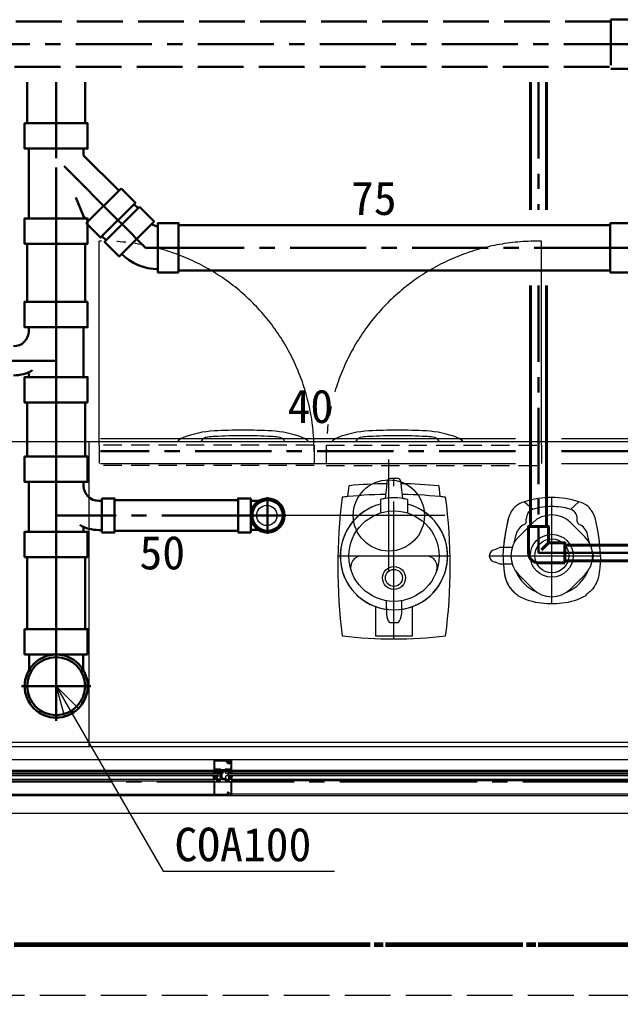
# Model space of a CAD drawing. Units: millimetres at full size, sheet at 1:30. Extents: x -16828 to 149130, y 47892 to 100313.
# Drawn here: x 13835 to 15017, y 55401 to 57319 of the extents above; entities that cross this region are included whole.
import ezdxf
from ezdxf.enums import TextEntityAlignment as Align

# ---------------------------------------------------------------- set-up
doc = ezdxf.new("R2010")
doc.units = ezdxf.units.MM
doc.header["$LTSCALE"] = 30
for name, pattern in [('CHAIN1', [8, 5, -1, 1, -1]), ('CHAIN2', [12, 9, -1, 1, -1]), ('DASHED1', [1.8, 1.2, -0.6]), ('DASHED3', [4, 3, -1]), ('DOUBLE_CHAIN1', [8.8, 5, -1, 0.6, -0.6, 0.6, -1]), ('LONG_DOUBLE_CHAIN', [21.8, 18, -1, 0.6, -0.6, 0.6, -1])]:
    doc.linetypes.add(name, pattern=pattern)
for name, color, linetype, lineweight in [('0-0', 7, 'CHAIN2', 15), ('0-1', 7, 'Continuous', 15), ('2-0_通芯', 7, 'DOUBLE_CHAIN1', 15), ('2-2_間仕切り芯', 7, 'DOUBLE_CHAIN1', 15), ('2-A_建具', 7, 'Continuous', 15), ('3-0_AIHO08-壁芯', 7, 'CHAIN2', 15), ('3-1_AIHO57-排水立上げ', 7, 'Continuous', 15), ('3-2_AIHO56-排水接続', 7, 'Continuous', 15), ('3-4_AIHO30-厨房機器', 7, 'Continuous', 15), ('3-5_AIHO31-厨房機器中心線', 7, 'CHAIN2', 15), ('3-6_AIHO33-厨房機器隠れ線', 7, 'DASHED1', 15), ('3-7_AIHO47-厨房機器アウトライン', 7, 'Continuous', 15), ('3-8_AIHO30-厨房機器LL', 7, 'Continuous', 15), ('3-9_AIHO32-厨房機器補助線', 7, 'LONG_DOUBLE_CHAIN', 15), ('3-E_AIHO48-厨房機器既設品', 7, 'Continuous', 15), ('9-6_無題7', 7, 'Continuous', 15), ('9-9_配管－汚水１：硬質塩ビ管（ＤＶ）', 2, 'Continuous', 30), ('9-A_配管－給水３：ＶＬＰ(ＶＤ)', 5, 'Continuous', 40), ('9-B_配管－給湯１２：ＨＴＬＰ（ＵＸ）', 3, 'Continuous', 20)]:
    doc.layers.add(name, color=color, linetype=linetype, lineweight=lineweight)
doc.styles.add('ＭＳ ゴシック', font='')
doc.styles.get('ＭＳ ゴシック').set_extended_font_data('MS Gothic')

msp = doc.modelspace()

# ---------------------------------------------------------------- linework, layer by layer
at = {"layer": '0-0', "color": 1, "lineweight": 60}
msp.add_line((-9565.04, 55500.86), (35684.96, 55500.86), dxfattribs=at)
at = {"layer": '0-1'}
msp.add_line((5909.96, 55840.86), (15964.96, 55840.86), dxfattribs=at)
at = {"layer": '0-1', "linetype": 'DASHED3'}
msp.add_line((16364.96, 55400.86), (12459.96, 55400.86), dxfattribs=at)
at = {"layer": '2-0_通芯', "color": 1, "lineweight": 60}
msp.add_line((-10727.74, 55500.86), (35684.96, 55500.86), dxfattribs=at)
at = {"layer": '2-2_間仕切り芯'}
msp.add_line((7484.21, 55825.86), (19645.21, 55825.86), dxfattribs=at)
at = {"layer": '2-A_建具'}
for p, q in [((12719.96, 55898.86), (15749.96, 55898.86)), ((15764.96, 55863.86), (12704.96, 55863.86)), ((14217.46, 55863.86), (14217.46, 55844.06)), ((14252.56, 55859.58), (14240.72, 55859.58)), ((14247.68, 55860.51), (14247.75, 55860.7)), ((14247.87, 55859.51), (14247.95, 55859.69)), ((14247.93, 55861), (14248.01, 55861.19)), ((14248.27, 55860.21), (14248.35, 55860.39)), ((14248.47, 55859.1), (14248.55, 55859.28)), ((14248.48, 55859.75), (14248.55, 55859.93)), ((14248.76, 55860.83), (14248.84, 55861.01)), ((14249.01, 55859.65), (14249.09, 55859.83)), ((14249.2, 55860.22), (14249.28, 55860.4)), ((14252.36, 55863.31), (14249.36, 55861.57)), ((14249.48, 55860.65), (14249.56, 55860.83)), ((14249.55, 55859.57), (14249.63, 55859.75)), ((14249.61, 55861.37), (14249.79, 55861.26)), ((14250.26, 55860.66), (14250.35, 55860.31)), ((14252.46, 55863.48), (14252.46, 55863.86)), ((14252.46, 55844.06), (14252.46, 55863.01)), ((12728.96, 55843.86), (14223.46, 55843.86)), ((14217.46, 55843.86), (14215.96, 55837.36)), ((14222.22, 55843.86), (14216.03, 55837.68)), ((14220.8, 55843.86), (14216.46, 55839.51)), ((14219.2, 55837.36), (14216.57, 55840)), ((14220.62, 55837.36), (14216.83, 55841.14)), ((14219.39, 55843.86), (14216.88, 55841.35)), ((14222.03, 55837.36), (14217.1, 55842.29)), ((14223.46, 55843.69), (14217.13, 55837.36)), ((14217.97, 55843.86), (14217.31, 55843.19)), ((14223.45, 55837.36), (14217.36, 55843.44)), ((14223.46, 55838.76), (14218.36, 55843.86)), ((14223.46, 55842.28), (14218.55, 55837.36)), ((14223.46, 55840.17), (14219.77, 55843.86)), ((14223.46, 55840.86), (14219.96, 55837.36)), ((14223.46, 55841.59), (14221.19, 55843.86)), ((14223.46, 55843), (14222.6, 55843.86)), ((14223.46, 55837.36), (14223.46, 55844.86)), ((14223.46, 55842.86), (14223.46, 55838.36)), ((14228.46, 55843.86), (14224.46, 55843.86)), ((14227.46, 55839.16), (14228.86, 55839.86)), ((14232.46, 55839.86), (14228.86, 55839.86)), ((14229.46, 55838.36), (14229.46, 55842.86)), ((14233.46, 55827.36), (14233.46, 55842.36)), ((14240.46, 55838.36), (14240.46, 55842.86)), ((14241.46, 55843.86), (14245.46, 55843.86)), ((14243.89, 55857.71), (14244.94, 55856.98)), ((14246.46, 55837.36), (14246.46, 55844.86)), ((14246.46, 55843.86), (15740.96, 55843.86)), ((14246.46, 55838.76), (14251.56, 55843.86)), ((14246.46, 55840.17), (14250.15, 55843.86)), ((14246.46, 55841.59), (14248.73, 55843.86)), ((14246.46, 55843), (14247.32, 55843.86)), ((14246.46, 55843.69), (14252.79, 55837.36)), ((14246.46, 55842.86), (14246.46, 55838.36)), ((14246.46, 55842.28), (14251.37, 55837.36)), ((14246.46, 55840.86), (14249.96, 55837.36)), ((14246.47, 55837.36), (14252.56, 55843.44)), ((14247.7, 55843.86), (14253.89, 55837.68)), ((14247.89, 55837.36), (14252.82, 55842.29)), ((14249.12, 55843.86), (14253.46, 55839.51)), ((14249.3, 55837.36), (14253.09, 55841.14)), ((14250.53, 55843.86), (14253.04, 55841.35)), ((14250.72, 55837.36), (14253.35, 55840)), ((14251.95, 55843.86), (14252.61, 55843.19)), ((14252.46, 55843.86), (14253.96, 55837.36)), ((14225.46, 55837.36), (12726.96, 55837.36)), ((14225.46, 55836.36), (12726.96, 55836.36)), ((14225.46, 55833.36), (12726.96, 55833.36)), ((14225.46, 55832.36), (12726.96, 55832.36)), ((12728.96, 55825.86), (14223.46, 55825.86)), ((12734.96, 55822.86), (14217.46, 55822.86)), ((14217.46, 55825.86), (14215.96, 55832.36)), ((14222.22, 55825.86), (14216.03, 55832.05)), ((14216.37, 55837.36), (14216.04, 55837.7)), ((14216.37, 55832.36), (14216.04, 55832.02)), ((14217.79, 55837.36), (14216.3, 55838.85)), ((14217.79, 55832.36), (14216.3, 55830.88)), ((14220.8, 55825.86), (14216.46, 55830.21)), ((14219.2, 55832.36), (14216.57, 55829.73)), ((14220.62, 55832.36), (14216.83, 55828.58)), ((14219.39, 55825.86), (14216.88, 55828.37)), ((14222.03, 55832.36), (14217.1, 55827.43)), ((14223.46, 55826.03), (14217.13, 55832.36)), ((14217.97, 55825.86), (14217.31, 55826.53)), ((14223.45, 55832.36), (14217.36, 55826.28)), ((14217.46, 55825.66), (14217.46, 55793.86)), ((14223.46, 55830.96), (14218.36, 55825.86)), ((14223.46, 55827.45), (14218.55, 55832.36)), ((14223.46, 55829.55), (14219.77, 55825.86)), ((14223.46, 55828.86), (14219.96, 55832.36)), ((14223.46, 55828.13), (14221.19, 55825.86)), ((14223.46, 55839.45), (14221.37, 55837.36)), ((14223.46, 55830.28), (14221.37, 55832.36)), ((14223.46, 55826.72), (14222.6, 55825.86)), ((14223.46, 55838.03), (14222.79, 55837.36)), ((14223.46, 55831.69), (14222.79, 55832.36)), ((14223.46, 55832.36), (14223.46, 55824.86)), ((14223.46, 55826.86), (14223.46, 55831.36)), ((14224.46, 55837.36), (14228.46, 55837.36)), ((14224.46, 55832.36), (14228.46, 55832.36)), ((14228.46, 55825.86), (14224.46, 55825.86)), ((14224.92, 55821.33), (14225, 55821.33)), ((14235.96, 55837.86), (14224.96, 55837.86)), ((14225.46, 55832.36), (14225.46, 55837.36)), ((14225.92, 55821.33), (14228.59, 55821.33)), ((14227.46, 55836.56), (14227.46, 55839.16)), ((14227.46, 55836.56), (14228.86, 55835.86)), ((14232.46, 55839.21), (14227.55, 55839.21)), ((14232.46, 55836.52), (14227.55, 55836.52)), ((14229.46, 55831.36), (14229.46, 55826.86)), ((14231.53, 55837.4), (14231.53, 55827.43)), ((14233.46, 55834.86), (14232.46, 55835.86)), ((14240.46, 55831.36), (14240.46, 55826.86)), ((14241.33, 55821.33), (14244, 55821.33)), ((14245.46, 55837.36), (14241.46, 55837.36)), ((14245.46, 55832.36), (14241.46, 55832.36)), ((14241.46, 55825.86), (14245.46, 55825.86)), ((14244.46, 55832.36), (14244.46, 55837.36)), ((15742.96, 55837.36), (14244.46, 55837.36)), ((15742.96, 55836.36), (14244.46, 55836.36)), ((15742.96, 55833.36), (14244.46, 55833.36)), ((15742.96, 55832.36), (14244.46, 55832.36)), ((14244.92, 55821.33), (14245, 55821.33)), ((14246.46, 55839.45), (14248.55, 55837.36)), ((14246.46, 55838.03), (14247.13, 55837.36)), ((14246.46, 55832.36), (14246.46, 55824.86)), ((14246.46, 55826.03), (14252.79, 55832.36)), ((14246.46, 55827.45), (14251.37, 55832.36)), ((14246.46, 55830.28), (14248.55, 55832.36)), ((14246.46, 55828.86), (14249.96, 55832.36)), ((14246.46, 55831.69), (14247.13, 55832.36)), ((14246.46, 55826.86), (14246.46, 55831.36)), ((14246.46, 55830.96), (14251.56, 55825.86)), ((14246.46, 55829.55), (14250.15, 55825.86)), ((14246.46, 55828.13), (14248.73, 55825.86)), ((14246.46, 55826.72), (14247.32, 55825.86)), ((14246.46, 55825.86), (15740.96, 55825.86)), ((14246.47, 55832.36), (14252.56, 55826.28)), ((14247.7, 55825.86), (14253.89, 55832.05)), ((14247.89, 55832.36), (14252.82, 55827.43)), ((14249.12, 55825.86), (14253.46, 55830.21)), ((14249.3, 55832.36), (14253.09, 55828.58)), ((14250.53, 55825.86), (14253.04, 55828.37)), ((14250.72, 55832.36), (14253.35, 55829.73)), ((14251.95, 55825.86), (14252.61, 55826.53)), ((14252.13, 55837.36), (14253.62, 55838.85)), ((14252.13, 55832.36), (14253.62, 55830.88)), ((14252.46, 55825.86), (14253.96, 55832.36)), ((14252.46, 55794.71), (14252.46, 55825.66)), ((15734.96, 55822.86), (14252.46, 55822.86)), ((14253.55, 55837.36), (14253.88, 55837.7)), ((14253.55, 55832.36), (14253.88, 55832.02)), ((12704.96, 55793.86), (15764.96, 55793.86)), ((12734.96, 55796.86), (14217.46, 55796.86)), ((14243.46, 55799.19), (14243.46, 55795.79)), ((14244.94, 55800.74), (14243.89, 55800.01)), ((14244.46, 55797.18), (14246.46, 55795.78)), ((14252.36, 55794.42), (14246.46, 55797.82)), ((14246.46, 55795.78), (14246.46, 55797.82)), ((15734.96, 55796.86), (14252.46, 55796.86)), ((14252.46, 55793.86), (14252.46, 55794.25)), ((15749.96, 55758.86), (12719.96, 55758.86))]:
    msp.add_line(p, q, dxfattribs=at)
for points in [[(14219.39, 55850.32), (14219.39, 55861.93), (14243.46, 55861.93), (14243.46, 55858.53)], [(14245.06, 55858.11), (14244.46, 55858.53), (14244.46, 55861.93), (14246.41, 55861.93), (14246.96, 55861.28), (14249.36, 55861.57)], [(14246.97, 55859.41), (14246.31, 55861.86), (14244.46, 55860.56)], [(14244.46, 55858.96), (14247.46, 55856.86), (14250.53, 55856.86), (14250.53, 55850.32)], [(14231.39, 55838.32), (14231.39, 55844.29), (14230.34, 55845.79), (14219.39, 55845.79), (14219.39, 55849.4)], [(14223.46, 55844.86), (14223.96, 55844.86), (14226.1, 55843.86), (14229.46, 55843.86), (14229.46, 55825.86), (14227.46, 55825.86), (14227.46, 55824.86), (14228.66, 55824.86), (14228.66, 55823.26), (14222.26, 55823.26), (14222.26, 55824.86), (14223.46, 55824.86)], [(14232.46, 55835.86), (14228.86, 55835.86), (14228.86, 55839.86)], [(14250.53, 55849.4), (14250.53, 55845.79), (14239.76, 55845.79), (14238.26, 55844.29), (14231.53, 55844.29), (14231.53, 55838.32)], [(14233.46, 55840.86), (14232.46, 55839.86), (14232.46, 55835.86)], [(14233.46, 55842.36), (14240.46, 55842.36), (14240.46, 55843.86), (14243.82, 55843.86), (14245.96, 55844.86), (14246.46, 55844.86)], [(14219.39, 55813.32), (14219.39, 55821.33), (14224, 55821.33)], [(14230.59, 55823.33), (14230.59, 55824.19), (14231.39, 55825.33), (14231.39, 55837.4)], [(14233.46, 55839.66), (14232.12, 55839.01), (14231.51, 55837.86)], [(14233.46, 55836.06), (14232.12, 55836.72), (14231.51, 55837.86)], [(14246.46, 55824.86), (14247.66, 55824.86), (14247.66, 55823.26), (14241.26, 55823.26), (14241.26, 55824.86), (14242.46, 55824.86), (14242.46, 55825.86), (14240.46, 55825.86), (14240.46, 55827.36), (14233.46, 55827.36)], [(14233.53, 55825.43), (14238.46, 55825.43), (14239.33, 55824.19), (14239.33, 55823.33)], [(14245.92, 55821.33), (14250.53, 55821.33), (14250.53, 55813.32)], [(14243.46, 55795.79), (14219.39, 55795.79), (14219.39, 55812.4)], [(14250.53, 55812.4), (14250.53, 55797.21), (14245.99, 55799.83), (14244.46, 55798.76)], [(14249.36, 55796.15), (14246.96, 55796.45), (14246.41, 55795.79), (14244.46, 55795.79), (14244.46, 55799.19), (14245.06, 55799.61)]]:
    msp.add_lwpolyline(points, dxfattribs=at)
msp.add_circle((14248.56, 55860.06), 2, dxfattribs=at)
for centre, radius, start, end in [((14248.66, 55859.86), 1.75, 195, 15), ((14249.71, 55861.54), 0.2, 120, 240), ((14249.29, 55860.4), 1, 15, 60), ((14252.26, 55863.01), 0.2, 0, 120), ((14252.26, 55863.48), 0.2, 300, 0), ((14217.66, 55844.06), 0.2, 180, 270), ((14219.39, 55849.86), 0.3, 113.57818, 246.42182), ((14219.19, 55850.32), 0.2, 293.57818, 0), ((14219.19, 55849.4), 0.2, 0, 66.42182), ((14224.46, 55842.86), 1, 90.0001, 180.0001), ((14228.46, 55842.86), 1, 0.0001, 90.0001), ((14241.46, 55842.86), 1, 89.9999, 179.9999), ((14244.46, 55858.53), 1, 180, 235), ((14245.31, 55857.51), 0.65, 235, 112.42103), ((14245.46, 55842.86), 1, 359.9999, 89.9999), ((14250.73, 55850.32), 0.2, 180, 246.42182), ((14250.73, 55849.4), 0.2, 113.57818, 180), ((14250.53, 55849.86), 0.3, 293.57818, 66.42182), ((14252.26, 55844.06), 0.2, 270, 0), ((14217.66, 55825.66), 0.2, 90, 180), ((14224.46, 55838.36), 1, 180.0001, 270.0001), ((14224.46, 55831.36), 1, 89.9999, 179.9999), ((14224.46, 55826.86), 1, 179.9999, 269.9999), ((14224, 55821.53), 0.2, 270, 336.42182), ((14224.46, 55821.33), 0.3, 23.57818, 156.42182), ((14224.92, 55821.53), 0.2, 203.57818, 270), ((14225, 55821.53), 0.2, 270, 336.42182), ((14225.46, 55821.33), 0.3, 23.57818, 156.42182), ((14225.92, 55821.53), 0.2, 203.57818, 270), ((14228.46, 55838.36), 1, 270.0001, 0.0001), ((14228.46, 55831.36), 1, 359.9999, 89.9999), ((14228.46, 55826.86), 1, 269.9999, 359.9999), ((14228.59, 55823.33), 2, 270, 0), ((14231.39, 55837.86), 0.3, 113.57818, 246.42182), ((14231.19, 55838.32), 0.2, 293.57818, 0), ((14231.19, 55837.4), 0.2, 0, 66.42182), ((14231.73, 55838.32), 0.2, 180, 246.42182), ((14231.73, 55837.4), 0.2, 113.57818, 180), ((14233.53, 55827.43), 2, 180, 270), ((14231.53, 55837.86), 0.3, 293.57818, 66.42182), ((14241.33, 55823.33), 2, 180, 270), ((14241.46, 55838.36), 1, 179.9999, 269.9999), ((14241.46, 55831.36), 1, 90.0001, 180.0001), ((14241.46, 55826.86), 1, 180.0001, 270.0001), ((14244, 55821.53), 0.2, 270, 336.42182), ((14244.46, 55821.33), 0.3, 23.57818, 156.42182), ((14244.92, 55821.53), 0.2, 203.57818, 270), ((14245, 55821.53), 0.2, 270, 336.42182), ((14245.46, 55821.33), 0.3, 23.57818, 156.42182), ((14245.46, 55838.36), 1, 269.9999, 359.9999), ((14245.46, 55831.36), 1, 0.0001, 90.0001), ((14245.46, 55826.86), 1, 270.0001, 0.0001), ((14245.92, 55821.53), 0.2, 203.57818, 270), ((14252.26, 55825.66), 0.2, 0, 90), ((14219.39, 55812.86), 0.3, 113.57818, 246.42182), ((14219.19, 55813.32), 0.2, 293.57818, 0), ((14219.19, 55812.4), 0.2, 0, 66.42182), ((14250.73, 55813.32), 0.2, 180, 246.42182), ((14250.73, 55812.4), 0.2, 113.57818, 180), ((14250.53, 55812.86), 0.3, 293.57818, 66.42182), ((14244.46, 55799.19), 1, 125, 180), ((14245.31, 55800.21), 0.65, 247.57897, 125), ((14252.26, 55794.71), 0.2, 240, 0), ((14252.26, 55794.25), 0.2, 0, 60)]:
    msp.add_arc(centre, radius, start, end, dxfattribs=at)
at = {"layer": '3-0_AIHO08-壁芯'}
msp.add_line((7984.96, 55820.86), (17809.96, 55820.86), dxfattribs=at)
at = {"layer": '3-1_AIHO57-排水立上げ'}
msp.add_line((14491.46, 56344.36), (14341.46, 56344.36), dxfattribs=at)
msp.add_circle((14321.46, 56344.36), 20, dxfattribs=at)
at = {"layer": '3-2_AIHO56-排水接続'}
for p, q in [((14561.46, 56234.36), (14561.46, 56454.36)), ((14671.46, 56344.36), (14451.46, 56344.36))]:
    msp.add_line(p, q, dxfattribs=at)
msp.add_circle((14561.46, 56344.36), 70, dxfattribs=at)
at = {"layer": '3-4_AIHO30-厨房機器'}
for p, q in [((13971.46, 56489.36), (13971.46, 55889.36)), ((15171.46, 56489.36), (13971.46, 56489.36)), ((14480.84, 56381.37), (14483.09, 56402.72)), ((14659.71, 56402.63), (14661.94, 56381.39)), ((14814.64, 56188.17), (14814.4, 56187.12)), ((14949.13, 56188.17), (14949.37, 56187.12)), ((15171.46, 55889.36), (13971.46, 55889.36))]:
    msp.add_line(p, q, dxfattribs=at)
for points in [[(14977.89, 56265.04), (14977.75, 56262.6), (14977.61, 56260.15), (14977.46, 56257.71), (14977.31, 56255.27), (14977.15, 56252.83), (14976.98, 56250.39), (14976.8, 56247.95), (14976.6, 56245.5), (14976.39, 56243.06), (14976.16, 56240.62), (14975.91, 56238.18), (14975.64, 56235.74), (14975.35, 56233.3), (14975.01, 56230.87), (14974.63, 56228.44), (14974.19, 56226.03), (14973.68, 56223.64), (14973.08, 56221.26), (14972.39, 56218.92), (14971.6, 56216.6), (14970.7, 56214.32), (14969.71, 56212.07), (14968.62, 56209.87), (14967.44, 56207.71), (14966.17, 56205.6), (14964.81, 56203.55), (14963.36, 56201.56), (14961.84, 56199.63), (14960.23, 56197.77), (14958.55, 56195.98), (14956.79, 56194.27), (14954.95, 56192.65), (14953.05, 56191.11), (14951.1, 56189.62), (14949.13, 56188.17)], [(14786.94, 56248.43), (14787.02, 56247.34), (14787.12, 56246.17), (14787.22, 56244.92), (14787.34, 56243.61), (14787.47, 56242.23), (14787.61, 56240.79), (14787.76, 56239.29), (14787.92, 56237.75), (14788.1, 56236.16), (14788.28, 56234.54), (14788.48, 56232.88), (14788.7, 56231.19), (14788.93, 56229.48), (14789.19, 56227.74), (14789.49, 56225.96), (14789.86, 56224.13), (14790.3, 56222.26), (14790.83, 56220.32), (14791.47, 56218.32), (14792.23, 56216.25), (14793.1, 56214.14), (14794.08, 56211.99), (14795.16, 56209.84), (14796.33, 56207.71), (14797.61, 56205.6), (14798.96, 56203.55), (14800.41, 56201.56), (14801.93, 56199.63), (14803.54, 56197.77), (14805.22, 56195.98), (14806.99, 56194.27), (14808.82, 56192.65), (14810.72, 56191.11), (14812.67, 56189.62), (14814.64, 56188.17)]]:
    msp.add_lwpolyline(points, dxfattribs=at)
for centre, radius, start, end in [((14570.81, 55476.66), 930.21, 90.83852, 95.41101), ((14571.98, 55476.66), 930.11, 84.58778, 89.15287), ((15518.88, 56243.84), 1057.97, 172.59548, 187.405), ((14571.46, 55485.14), 900.8, 91.04526, 96.48433), ((14571.46, 55485.14), 900.8, 83.51567, 88.95474), ((13624.04, 56243.84), 1057.97, 352.595, 7.40452), ((14881.89, 56203.77), 175.72, 72.29772, 107.70228), ((14842.08, 56327.65), 46.73, 131.50321, 165.46032), ((14841.23, 56323.28), 49.57, 104.94001, 127.42203), ((14922.54, 56323.28), 49.57, 52.57797, 75.05999), ((14921.69, 56327.65), 46.73, 14.53968, 48.49679), ((15136.07, 56251.4), 350.45, 165.46032, 175.04871), ((14627.7, 56251.4), 350.45, 2.23073, 14.53968), ((14870.89, 56286.6), 114.4, 240.41221, 265.48118), ((14892.88, 56286.6), 114.4, 274.51882, 299.58779), ((14887.13, 56373.14), 202.17, 262.82467, 268.51423), ((14876.64, 56373.14), 202.17, 271.48577, 277.17533), ((14571.46, 57002.53), 900.81, 263.5158, 276.4842)]:
    msp.add_arc(centre, radius, start, end, dxfattribs=at)
at = {"layer": '3-5_AIHO31-厨房機器中心線'}
for p, q in [((14571.46, 56101.72), (14571.46, 56416.72)), ((14881.89, 56171.04), (14881.89, 56379.49)), ((14681.81, 56264.36), (14461.11, 56264.36)), ((14758.89, 56265.04), (14977.89, 56265.04))]:
    msp.add_line(p, q, dxfattribs=at)
at = {"layer": '3-6_AIHO33-厨房機器隠れ線'}
for p, q in [((14414.46, 56482.36), (13991.46, 56482.36)), ((13991.46, 56482.36), (13991.46, 56442.36)), ((14414.46, 56482.36), (14414.46, 56442.36)), ((14414.46, 56482.36), (14414.46, 56442.36)), ((14438.46, 56482.36), (14861.46, 56482.36)), ((14438.46, 56482.36), (14438.46, 56442.36)), ((14438.46, 56482.36), (14438.46, 56442.36)), ((14861.46, 56482.36), (14861.46, 56442.36)), ((14414.46, 56442.36), (13991.46, 56442.36)), ((14438.46, 56442.36), (14861.46, 56442.36))]:
    msp.add_line(p, q, dxfattribs=at)
at = {"layer": '3-7_AIHO47-厨房機器アウトライン'}
for p, q in [((14571.46, 56416.72), (14564.44, 56416.66)), ((14578.48, 56416.66), (14571.46, 56416.72)), ((14480.84, 56381.37), (14483.09, 56402.72)), ((14557.19, 56406.77), (14554.2, 56377.66)), ((14557.57, 56410.39), (14557.19, 56406.77)), ((14585.74, 56406.67), (14585.35, 56410.39)), ((14588.72, 56377.66), (14585.74, 56406.67)), ((14659.71, 56402.63), (14661.94, 56381.39)), ((14544.92, 56375.85), (14544.92, 56366.55)), ((14597.98, 56375.85), (14597.98, 56366.55)), ((14816.91, 56302.51), (14844.41, 56330.01)), ((14919.36, 56330.01), (14946.86, 56302.51)), ((14844.41, 56200.06), (14816.91, 56227.56)), ((14946.86, 56227.56), (14919.36, 56200.06)), ((14814.64, 56188.17), (14814.4, 56187.12)), ((14949.13, 56188.17), (14949.37, 56187.12))]:
    msp.add_line(p, q, dxfattribs=at)
for points in [[(14785.89, 56265.13), (14786.02, 56262.68), (14786.16, 56260.24), (14786.3, 56257.8), (14786.45, 56255.36), (14786.61, 56252.92), (14786.78, 56250.47), (14786.96, 56248.03), (14787.15, 56245.59), (14787.36, 56243.15), (14787.59, 56240.71), (14787.83, 56238.27), (14788.1, 56235.83), (14788.4, 56233.39), (14788.73, 56230.95), (14789.11, 56228.53), (14789.55, 56226.12), (14790.06, 56223.72), (14790.65, 56221.35), (14791.34, 56219), (14792.13, 56216.68), (14793.02, 56214.4), (14794.02, 56212.15), (14795.1, 56209.95), (14796.28, 56207.79), (14797.55, 56205.68), (14798.91, 56203.63), (14800.35, 56201.63), (14801.87, 56199.7), (14803.48, 56197.84), (14805.16, 56196.05), (14806.92, 56194.34), (14808.75, 56192.72), (14810.65, 56191.18), (14812.6, 56189.69), (14814.57, 56188.23)], [(14977.89, 56265.04), (14977.75, 56262.6), (14977.61, 56260.15), (14977.46, 56257.71), (14977.31, 56255.27), (14977.15, 56252.83), (14976.98, 56250.39), (14976.8, 56247.95), (14976.6, 56245.5), (14976.39, 56243.06), (14976.16, 56240.62), (14975.91, 56238.18), (14975.64, 56235.74), (14975.35, 56233.3), (14975.01, 56230.87), (14974.63, 56228.44), (14974.19, 56226.03), (14973.68, 56223.64), (14973.08, 56221.26), (14972.39, 56218.92), (14971.6, 56216.6), (14970.7, 56214.32), (14969.71, 56212.07), (14968.62, 56209.87), (14967.44, 56207.71), (14966.17, 56205.6), (14964.81, 56203.55), (14963.36, 56201.56), (14961.84, 56199.63), (14960.23, 56197.77), (14958.55, 56195.98), (14956.79, 56194.27), (14954.95, 56192.65), (14953.05, 56191.11), (14951.1, 56189.62), (14949.13, 56188.17)]]:
    msp.add_lwpolyline(points, dxfattribs=at)
for centre, radius, start, end in [((14564.48, 56409.73), 6.93, 90.32194, 174.57319), ((14578.44, 56409.73), 6.93, 5.42681, 89.67806), ((14570.81, 55476.66), 930.21, 90.83852, 95.41101), ((14571.98, 55476.66), 930.11, 84.58778, 89.15287), ((15518.88, 56243.84), 1057.97, 172.59548, 187.405), ((14571.46, 55485.14), 900.8, 95.77336, 96.48433), ((14571.46, 56264.36), 114.61, 98.66117, 103.38762), ((14571.46, 56264.36), 114.61, 76.61768, 81.33809), ((14571.46, 55485.14), 900.8, 83.51567, 84.23519), ((13624.04, 56243.84), 1057.97, 352.595, 7.40452), ((14881.89, 56203.77), 175.72, 72.29772, 107.70228), ((14571.46, 56264.36), 105.58, 104.55642, 75.45017), ((14842.08, 56327.65), 46.73, 131.50321, 165.46032), ((14841.23, 56323.28), 49.57, 104.94001, 127.42203), ((14922.54, 56323.28), 49.57, 52.57797, 75.05999), ((14921.69, 56327.65), 46.73, 14.53968, 48.49679), ((15136.06, 56251.16), 350.45, 165.40736, 177.7163), ((14881.89, 56292.54), 53, 45, 135), ((14627.7, 56251.4), 350.45, 2.23073, 14.53968), ((14854.39, 56265.04), 53, 135, 225), ((14909.39, 56265.04), 53, 315, 45), ((14870.89, 56286.6), 114.4, 240.41221, 265.48118), ((14881.89, 56237.54), 53, 225, 315), ((14892.88, 56286.6), 114.4, 274.51882, 299.58779), ((14887.13, 56373.14), 202.17, 262.82467, 268.51423), ((14876.64, 56373.14), 202.17, 271.48577, 277.17533), ((14571.46, 57002.53), 900.81, 263.5158, 276.4842)]:
    msp.add_arc(centre, radius, start, end, dxfattribs=at)
at = {"layer": '3-8_AIHO30-厨房機器LL'}
for p, q in [((14571.46, 56416.72), (14564.44, 56416.66)), ((14578.48, 56416.66), (14571.46, 56416.72)), ((14557.19, 56406.77), (14554.2, 56377.66)), ((14557.57, 56410.39), (14557.19, 56406.77)), ((14585.74, 56406.67), (14585.35, 56410.39)), ((14588.72, 56377.66), (14585.74, 56406.67)), ((14544.92, 56375.85), (14544.93, 56349.12)), ((14597.98, 56375.85), (14597.98, 56349.13)), ((14828.45, 56371.17), (14844.63, 56356.42)), ((14935.32, 56371.17), (14919.14, 56356.42)), ((14816.91, 56302.51), (14844.41, 56330.01)), ((14831.62, 56332.34), (14831.62, 56337.69)), ((14919.36, 56330.01), (14946.86, 56302.51)), ((14932.15, 56332.34), (14932.15, 56337.69)), ((14807.62, 56289.98), (14811.58, 56306.95)), ((14956.15, 56289.98), (14952.19, 56306.95)), ((14779.41, 56281.64), (14771.26, 56277.41)), ((14804.05, 56281.64), (14779.41, 56281.64)), ((14508.61, 56265.04), (14634.31, 56265.04)), ((14779.41, 56248.43), (14771.26, 56252.66)), ((14804.05, 56248.43), (14779.41, 56248.43)), ((14844.41, 56200.06), (14816.91, 56227.56)), ((14946.86, 56227.56), (14919.36, 56200.06)), ((14556.44, 56176.82), (14556.96, 56149.55)), ((14556.47, 56175.42), (14556.96, 56149.55)), ((14586.55, 56176.83), (14586.04, 56149.56)), ((14535.73, 56107.23), (14535.73, 56164.99))]:
    msp.add_line(p, q, dxfattribs=at)
for points in [[(14607.19, 56164.99), (14607.19, 56107.23), (14535.73, 56107.23)], [(14579.58, 56133.49), (14571.46, 56133.24), (14563.42, 56133.49)]]:
    msp.add_lwpolyline(points, dxfattribs=at)
for centre, radius in [((14571.46, 56264.36), 88.82), ((14881.89, 56265.04), 42.23), ((14881.89, 56265.04), 33.35), ((14571.46, 56221.52), 22.55), ((14571.46, 56221.52), 16.66)]:
    msp.add_circle(centre, radius, dxfattribs=at)
for centre, radius, start, end in [((14272.35, 55511.93), 1000, 89.87926, 93.10807), ((14276.57, 55511.93), 1000, 86.89193, 90.12074), ((14576.35, 55511.93), 1000, 89.87926, 93.10807), ((14580.57, 55511.93), 1000, 86.89193, 90.12074), ((14167.28, 56469.17), 30, 111.27857, 137.68898), ((14228.98, 56310.76), 200, 93.10807, 111.27857), ((14207.35, 56480.38), 18, 97.26559, 150.07983), ((14228.98, 56310.76), 189, 93.10807, 97.26559), ((14272.35, 55511.93), 989, 89.87792, 93.10807), ((14276.57, 55511.93), 989, 86.89193, 90.12208), ((14319.94, 56310.76), 189, 82.73441, 86.89193), ((14319.94, 56310.76), 200, 68.72143, 86.89193), ((14341.57, 56480.38), 18, 29.92017, 82.73441), ((14381.64, 56469.17), 30, 42.31102, 68.72143), ((14471.28, 56469.17), 30, 111.27857, 137.68898), ((14532.98, 56310.76), 200, 93.10807, 111.27857), ((14511.35, 56480.38), 18, 97.26559, 150.07983), ((14532.98, 56310.76), 189, 93.10807, 97.26559), ((14576.35, 55511.93), 989, 89.87792, 93.10807), ((14580.57, 55511.93), 989, 86.89193, 90.12208), ((14623.94, 56310.76), 189, 82.73441, 86.89193), ((14623.94, 56310.76), 200, 68.72143, 86.89193), ((14645.57, 56480.38), 18, 29.92017, 82.73441), ((14685.64, 56469.17), 30, 42.31102, 68.72143), ((14564.48, 56409.73), 6.93, 90.32194, 174.57319), ((14578.44, 56409.73), 6.93, 5.42681, 89.67806), ((14571.46, 56264.36), 114.61, 76.61768, 103.38762), ((14571.46, 56264.36), 105.58, 104.55506, 261.9998), ((14571.46, 56264.36), 105.58, 278.04207, 75.45017), ((14881.89, 56225.4), 136.29, 90, 105.08378), ((14881.89, 56225.4), 136.29, 74.91622, 90), ((14851.62, 56337.69), 20, 105.08378, 180), ((14881.89, 56292.54), 53, 45, 135), ((14912.15, 56337.69), 20, 0, 74.91622), ((14839.77, 56300.38), 28.95, 113.88188, 166.88159), ((14825.62, 56332.34), 6, 293.88188, 0), ((14938.15, 56332.34), 6, 180, 246.11812), ((14924, 56300.38), 28.95, 13.11841, 66.11812), ((14854.39, 56265.04), 53, 135, 225), ((14909.39, 56265.04), 53, 315, 45), ((14508.61, 56242.64), 22.4, 90, 199.47336), ((14634.31, 56242.64), 22.4, 340.52664, 90), ((14771.26, 56265.04), 12.37, 90, 270), ((14943.46, 56265.04), 20.56, 330.95383, 29.04617), ((14881.89, 56265.04), 77.09, 203.45361, 246.54639), ((14881.89, 56265.04), 77.09, 293.45361, 336.54639), ((14881.89, 56237.54), 53, 225, 315), ((14583.47, 56150.35), 26.52, 181.74162, 218.28658), ((14559.52, 56150.36), 26.53, 321.72772, 358.27713), ((14563.56, 56134.63), 1.15, 217.91832, 263.2131), ((14579.44, 56134.63), 1.15, 276.7869, 322.08168)]:
    msp.add_arc(centre, radius, start, end, dxfattribs=at)
at = {"layer": '3-9_AIHO32-厨房機器補助線'}
for p, q in [((13991.46, 56482.36), (13991.46, 56883.21)), ((14861.46, 56482.36), (14861.46, 56883.21))]:
    msp.add_line(p, q, dxfattribs=at)
for centre, start, end in [((14001.63, 56470.51), 359.97904, 91.41198), ((14851.29, 56470.51), 88.58802, 180.02096)]:
    msp.add_arc(centre, 412.83, start, end, dxfattribs=at)
at = {"layer": '3-E_AIHO48-厨房機器既設品'}
for p, q in [((13971.46, 56489.36), (12471.46, 56489.36)), ((13971.46, 56489.36), (13971.46, 55889.36)), ((13971.46, 55889.36), (12471.46, 55889.36))]:
    msp.add_line(p, q, dxfattribs=at)
at = {"layer": '9-6_無題7'}
for p, q in [((13907.04, 56008.93), (14117.22, 55644.89)), ((13907.04, 56008.93), (13949.47, 55966.51)), ((13907.04, 56008.93), (13922.57, 55950.98)), ((14117.22, 55644.89), (14454.72, 55644.89))]:
    msp.add_line(p, q, dxfattribs=at)
at = {"layer": '9-9_配管－汚水１：硬質塩ビ管（ＤＶ）', "linetype": 'DASHED3'}
for p, q in [((14998.06, 57315.09), (11785.46, 57315.09)), ((11785.46, 57226.09), (14998.06, 57226.09))]:
    msp.add_line(p, q, dxfattribs=at)
at = {"layer": '9-9_配管－汚水１：硬質塩ビ管（ＤＶ）', "linetype": 'CHAIN1'}
for p, q in [((11785.46, 57270.59), (14998.06, 57270.59)), ((14998.06, 57270.59), (15072.06, 57270.59)), ((13907.04, 57196.09), (13907.04, 57115.26)), ((13907.04, 57115.26), (13907.04, 57046.26)), ((13907.04, 56878.26), (13907.04, 57046.26)), ((14028.66, 56924.64), (13907.04, 57046.26)), ((14036.75, 56916.55), (14028.66, 56924.64)), ((14036.75, 56916.55), (14082.71, 56870.59)), ((13907.04, 56878.26), (13907.04, 56764.34)), ((14147.71, 56870.59), (14082.71, 56870.59)), ((14997.06, 56870.59), (14147.71, 56870.59)), ((14997.06, 56870.59), (15038.56, 56870.59)), ((13907.04, 56764.34), (13907.04, 56648.34)), ((13792.04, 56648.34), (13907.04, 56648.34)), ((13907.04, 56566.34), (13907.04, 56648.34)), ((13907.04, 56566.34), (13907.04, 56460.37)), ((13907.04, 56460.37), (13907.04, 56344.37)), ((14322.96, 56308.37), (14322.96, 56380.37)), ((13907.04, 56262.37), (13907.04, 56344.37)), ((14022.04, 56344.37), (13907.04, 56344.37)), ((14264.96, 56344.37), (14022.04, 56344.37)), ((14264.96, 56344.37), (14292.96, 56344.37)), ((14286.96, 56344.37), (14358.96, 56344.37)), ((13907.04, 56262.37), (13907.04, 56120.93)), ((13907.04, 56120.93), (13907.04, 56065.93)), ((13907.04, 55940.53), (13907.04, 56077.33)), ((13838.64, 56008.93), (13975.44, 56008.93))]:
    msp.add_line(p, q, dxfattribs=at)
at = {"layer": '9-9_配管－汚水１：硬質塩ビ管（ＤＶ）'}
for p, q in [((13850.04, 57196.09), (13850.04, 57115.26)), ((13964.04, 57115.26), (13964.04, 57196.09)), ((13853.14, 57065.26), (13853.14, 56928.26)), ((13960.94, 57052.04), (13960.94, 57065.26)), ((14030.22, 56982.76), (13960.94, 57052.04)), ((13966.08, 56918.63), (14034.67, 56987.22)), ((13960.94, 56932.68), (13945.89, 56969.02)), ((14068.22, 56948.02), (14060.13, 56956.1)), ((13960.94, 56928.26), (13960.94, 56932.68)), ((13970.54, 56923.08), (13960.94, 56932.68)), ((14997.06, 56915.09), (14147.71, 56915.09)), ((14997.06, 56919.09), (14997.06, 56822.09)), ((15037.06, 56919.09), (14997.06, 56919.09)), ((13850.04, 56878.26), (13850.04, 56764.34)), ((13964.04, 56764.34), (13964.04, 56878.26)), ((13997.2, 56893.17), (14005.28, 56885.09)), ((14147.71, 56826.09), (14997.06, 56826.09)), ((14997.06, 56822.09), (15037.06, 56822.09)), ((13853.14, 56706.79), (13853.14, 56714.34)), ((13960.94, 56714.34), (13960.94, 56616.34)), ((13853.14, 56616.34), (13853.14, 56625.99)), ((13850.04, 56566.34), (13850.04, 56460.37)), ((13964.04, 56460.37), (13964.04, 56566.34)), ((13853.14, 56410.37), (13853.14, 56312.37)), ((13960.94, 56402.82), (13960.94, 56410.37)), ((13997.04, 56310.87), (13997.04, 56377.87)), ((14289.96, 56377.87), (14289.96, 56350.14)), ((13990.86, 56372.9), (13997.04, 56372.9)), ((14264.96, 56374.37), (14022.04, 56374.37)), ((14289.96, 56372.87), (14305.35, 56372.87)), ((14289.96, 56310.87), (14289.96, 56338.61)), ((13960.94, 56312.37), (13960.94, 56322.02)), ((13990.76, 56315.7), (13997.04, 56315.7)), ((14022.04, 56314.37), (14264.96, 56314.37)), ((14289.96, 56310.87), (14264.96, 56310.87)), ((14289.96, 56315.87), (14305.35, 56315.87)), ((13850.04, 56262.37), (13850.04, 56120.93)), ((13964.04, 56120.93), (13964.04, 56262.37)), ((13845.04, 56070.93), (13845.04, 56120.93)), ((13845.04, 56070.93), (13907.04, 56070.93)), ((13854.04, 56070.93), (13854.04, 56041.1)), ((13969.04, 56070.93), (13907.04, 56070.93)), ((13960.04, 56070.93), (13960.04, 56041.1))]:
    msp.add_line(p, q, dxfattribs=at)
at = {"layer": '9-9_配管－汚水１：硬質塩ビ管（ＤＶ）', "linetype": 'DASHED3'}
for points in [[(14998.06, 57319.09), (14998.06, 57222.09), (15038.06, 57222.09)], [(15038.06, 57222.09), (15038.06, 57319.09), (14998.06, 57319.09)]]:
    msp.add_lwpolyline(points, dxfattribs=at)
at = {"layer": '9-9_配管－汚水１：硬質塩ビ管（ＤＶ）'}
for points in [[(13845.04, 57115.26), (13969.04, 57115.26), (13969.04, 57065.26), (13845.04, 57065.26)], [(14071.04, 56950.85), (14099.68, 56922.21), (14031.09, 56853.62), (14002.45, 56882.26)], [(13845.04, 56878.26), (13969.04, 56878.26), (13969.04, 56928.26), (13845.04, 56928.26)], [(14147.71, 56822.09), (14107.21, 56822.09), (14107.21, 56919.09), (14147.71, 56919.09)], [(13969.04, 56764.34), (13845.04, 56764.34), (13845.04, 56714.34), (13969.04, 56714.34)], [(13969.04, 56566.34), (13845.04, 56566.34), (13845.04, 56616.34), (13969.04, 56616.34)], [(13845.04, 56460.37), (13969.04, 56460.37), (13969.04, 56410.37), (13845.04, 56410.37)], [(13845.04, 56262.37), (13969.04, 56262.37), (13969.04, 56312.37), (13845.04, 56312.37)]]:
    msp.add_lwpolyline(points, close=True, dxfattribs=at)
for points in [[(13966.08, 56918.63), (13994.37, 56890.34), (14062.96, 56958.93), (14034.67, 56987.22)], [(13997.04, 56310.87), (14022.04, 56310.87), (14022.04, 56377.87), (13997.04, 56377.87)], [(14264.96, 56310.87), (14264.96, 56377.87), (14289.96, 56377.87)], [(13845.04, 56120.93), (13969.04, 56120.93), (13969.04, 56070.93)]]:
    msp.add_lwpolyline(points, dxfattribs=at)
for centre, radius in [((14322.96, 56344.37), 30), ((13907.04, 56008.93), 57)]:
    msp.add_circle(centre, radius, dxfattribs=at)
for centre, radius, start, end in [((14107.71, 56930.95), 18.36, 225, 270), ((14107.71, 56930.95), 102.36, 225, 270), ((13823.22, 56706.79), 29.92, 270, 0), ((13823.33, 56694.47), 74.8, 270, 300), ((13990.86, 56402.82), 29.92, 180, 270), ((14322.96, 56344.37), 33.5, 90, 270), ((14322.96, 56344.37), 33.5, 0, 90), ((14322.96, 56344.37), 33.5, 270, 0), ((13990.76, 56390.5), 74.8, 240, 270), ((13907.04, 56008.93), 62, 0, 180), ((13907.04, 56008.93), 62, 180, 270), ((13907.04, 56008.93), 62, 270, 0)]:
    msp.add_arc(centre, radius, start, end, dxfattribs=at)
at = {"layer": '9-A_配管－給水３：ＶＬＰ(ＶＤ)'}
for p, q in [((14840.33, 57196.09), (14840.33, 56945.09)), ((14871.33, 56945.09), (14871.33, 57196.09)), ((14840.33, 56796.09), (14840.33, 56322.73)), ((14871.33, 56322.73), (14871.33, 56796.09)), ((14875.33, 56290.23), (14861.54, 56276.45)), ((15286.96, 56286.23), (14907.83, 56286.23)), ((14907.83, 56251.23), (14855.83, 56251.23)), ((14907.83, 56255.23), (15286.96, 56255.23))]:
    msp.add_line(p, q, dxfattribs=at)
at = {"layer": '9-A_配管－給水３：ＶＬＰ(ＶＤ)', "color": 2, "linetype": 'CHAIN1', "lineweight": 30}
for p, q in [((14855.83, 57196.09), (14855.83, 56945.09)), ((14855.83, 56796.09), (14855.83, 56322.73)), ((14855.83, 56322.73), (14855.83, 56270.73)), ((14907.83, 56270.73), (14855.83, 56270.73)), ((15286.96, 56270.73), (14907.83, 56270.73))]:
    msp.add_line(p, q, dxfattribs=at)
at = {"layer": '9-A_配管－給水３：ＶＬＰ(ＶＤ)'}
for points in [[(14836.33, 56270.73), (14836.33, 56322.73), (14875.33, 56322.73), (14875.33, 56292.18)], [(14877.28, 56290.23), (14907.83, 56290.23), (14907.83, 56251.23)]]:
    msp.add_lwpolyline(points, dxfattribs=at)
for centre, radius in [((14877.28, 56292.18), 1.95), ((14855.83, 56270.73), 19.5)]:
    msp.add_arc(centre, radius, 180, 270, dxfattribs=at)
at = {"layer": '9-B_配管－給湯１２：ＨＴＬＰ（ＵＸ）'}
for p, q in [((14810.33, 56494.89), (13994.04, 56494.89)), ((15286.96, 56494.89), (14901.33, 56494.89)), ((13994.04, 56446.29), (14810.33, 56446.29)), ((14901.33, 56446.29), (15286.96, 56446.29))]:
    msp.add_line(p, q, dxfattribs=at)
at = {"layer": '9-B_配管－給湯１２：ＨＴＬＰ（ＵＸ）', "color": 2, "linetype": 'CHAIN1', "lineweight": 30}
for p, q in [((14810.33, 56470.59), (13994.04, 56470.59)), ((15286.96, 56470.59), (14901.33, 56470.59))]:
    msp.add_line(p, q, dxfattribs=at)

# ---------------------------------------------------------------- texts
at = {"layer": '9-6_無題7', "style": 'ＭＳ ゴシック'}
msp.add_text('COA100', height=65.98, dxfattribs=at).set_placement((14139.72, 55644.89), align=Align.BOTTOM_LEFT)
at = {"layer": '9-9_配管－汚水１：硬質塩ビ管（ＤＶ）', "color": 7, "style": 'ＭＳ ゴシック'}
for s, p in [('75', (14486.98, 56915.09)), ('50', (14070.94, 56218.54))]:
    msp.add_text(s, height=65.98, dxfattribs=at).set_placement(p, align=Align.BOTTOM_LEFT)
at = {"layer": '9-B_配管－給湯１２：ＨＴＬＰ（ＵＸ）', "color": 7, "style": 'ＭＳ ゴシック'}
msp.add_text('40', height=65.98, dxfattribs=at).set_placement((14362.18, 56506.24), align=Align.BOTTOM_LEFT)

doc.saveas('drawing.dxf')
